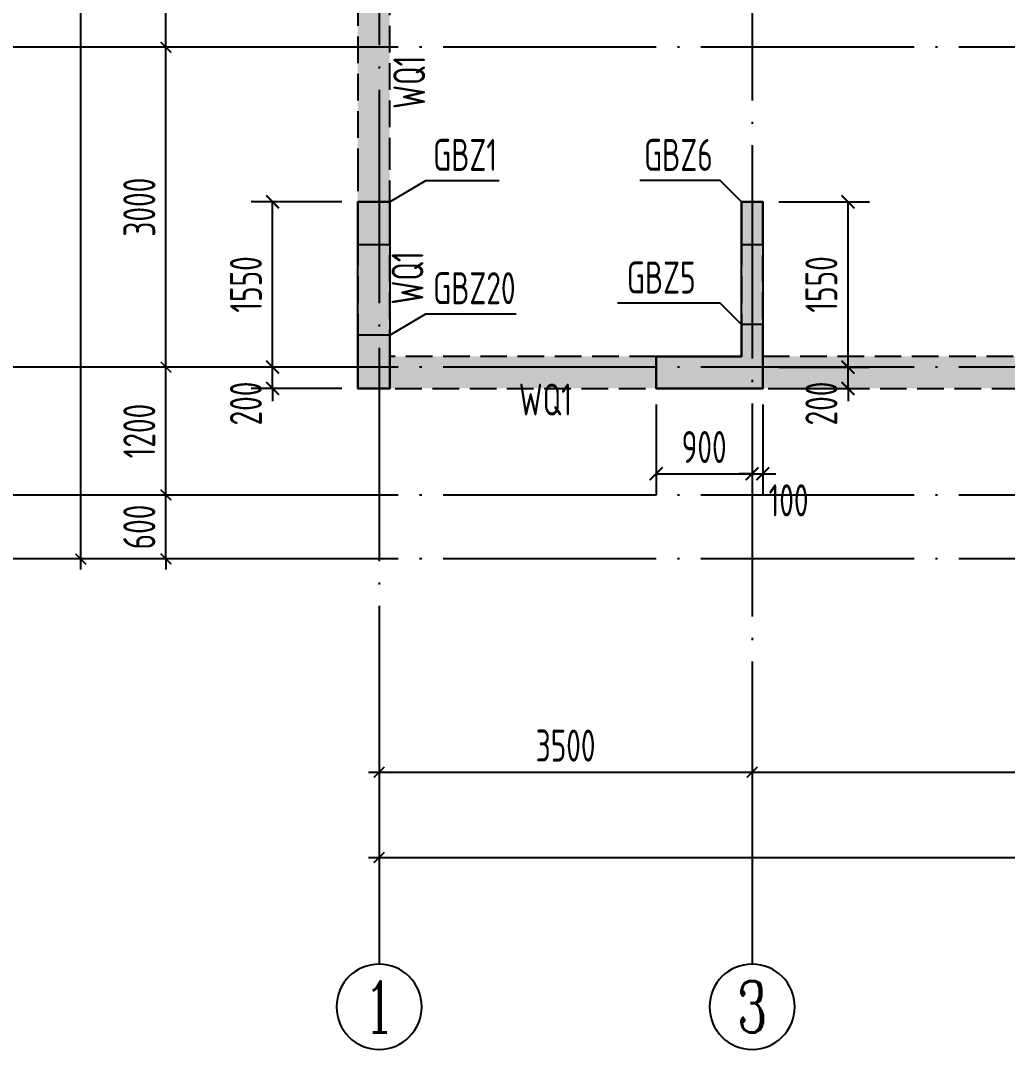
# Model space of a CAD drawing. Extents: x -668857 to 143095, y -247466 to 228182.
# Drawn here: x -331240 to -321980, y 196738 to 206388 of the extents above; entities that cross this region are included whole.
import ezdxf
from ezdxf.enums import TextEntityAlignment as Align

# ---------------------------------------------------------------- set-up
doc = ezdxf.new("R2010")
doc.units = 0
doc.header["$LTSCALE"] = 1000
doc.linetypes.add('DASH', pattern=[0.35, 0.25, -0.1])
doc.linetypes.add('DOTE', pattern=[2.42, 2, -0.2, 0.02, -0.2])
doc.layers.get('0').update_dxf_attribs({"linetype": 'CONTINUOUS'})
doc.layers.get('DEFPOINTS').update_dxf_attribs({"linetype": 'CONTINUOUS'})
for name, color, linetype in [('A-AXIS', 1, 'CONTINUOUS'), ('A-DOTE', 10, 'DOTE'), ('AXIS_NUM', 7, 'CONTINUOUS'), ('COLU_DE_TEXT', 7, 'CONTINUOUS'), ('LABEL', 1, 'CONTINUOUS'), ('S-Q墙填充', 252, 'CONTINUOUS'), ('S-Q墙实线', 6, 'CONTINUOUS'), ('S-Q墙标注', 3, 'CONTINUOUS'), ('S-Q墙虚线', 6, 'DASH'), ('S-X详图填充', 252, 'CONTINUOUS'), ('S-X详图实线', 4, 'CONTINUOUS'), ('S-Y一般标注', 3, 'CONTINUOUS')]:
    doc.layers.add(name, color=color, linetype=linetype)
doc.styles.add('TSSD_Axis', font='complex.shx', dxfattribs={"width": 0.7, "bigfont": 'hztxt.shx'})
doc.styles.add('TSSD_DIMENSION', font='Tssdeng.shx', dxfattribs={"width": 0.7, "bigfont": 'tssdchn.shx'})
doc.styles.add('TSSD_REIN', font='tssdeng.shx', dxfattribs={"width": 0.7, "height": 300, "bigfont": 'tssdchn.shx'})
doc.styles.add('结构文字', font='zstxt.shx', dxfattribs={"width": 0.7, "bigfont": 'zshz.shx'})
doc.dimstyles.new('STRUCK', dxfattribs={"dimtxt": 400, "dimasz": 121, "dimexe": 200, "dimexo": 150, "dimgap": 115, "dimtad": 1, "dimdec": 0, "dimdsep": 46, "dimtxsty": '结构文字', "dimblk": 'ARCHTICK', "dimcen": 400, "dimclrd": 3, "dimclre": 3, "dimclrt": 7, "dimadec": 0, "dimazin": 0, "dimtfac": 1, "dimtdec": 0, "dimtix": 1, "dimtmove": 2, "dimatfit": 3, "dimldrblk": '_DIMX', "dimfxl": 0, "dimtolj": 1, "dimtzin": 0, "dimarcsym": 0})
doc.dimstyles.new('TSSD_100_100', dxfattribs={"dimtxt": 300, "dimasz": 100, "dimexe": 100, "dimexo": 250, "dimgap": 100, "dimtad": 1, "dimdec": 0, "dimzin": 0, "dimdsep": 46, "dimtxsty": 'TSSD_DIMENSION', "dimblk": 'ARCHTICK', "dimcen": 0, "dimdle": 100, "dimclrt": 7, "dimadec": 0, "dimazin": 0, "dimtfac": 1, "dimtdec": 0, "dimtix": 1, "dimtmove": 2, "dimatfit": 3, "dimldrblk": 'ARCHTICK', "dimfxl": 0, "dimtolj": 1, "dimtzin": 0, "dimarcsym": 0})

# ---------------------------------------------------------------- blocks, each defined once
blk = doc.blocks.new('_ArchTick')
at = {"color": 0, "linetype": 'ByBlock', "const_width": 0.15}
blk.add_lwpolyline([(-0.5, -0.5), (0.5, 0.5)], dxfattribs=at)
blk = doc.blocks.new('*D240')
at = {"layer": 'DEFPOINTS', "color": 0}
for p in [(2600, 5200), (3600, 5200), (3600, 4600)]:
    blk.add_point(p, dxfattribs=at)
at = {"layer": 'S-Y一般标注', "color": 0, "lineweight": -2}
for p, q in [((2600, 5200), (2600, 5300)), ((3350, 5200), (2500, 5200)), ((2600, 4600), (2600, 5200)), ((3350, 4600), (2500, 4600)), ((2600, 4600), (2600, 4500))]:
    blk.add_line(p, q, dxfattribs=at)
at = {"layer": 'S-Y一般标注', "color": 0, "lineweight": -2, "xscale": 100, "yscale": 100, "zscale": 100}
for p, rotation in [((2600, 5200), 270), ((2600, 4600), 90)]:
    blk.add_blockref('_ArchTick', p, dxfattribs=dict(at, rotation=rotation))
at = {"layer": 'S-Y一般标注', "color": 7, "insert": (2350, 4900), "char_height": 300, "attachment_point": 5, "rotation": 90, "style": 'TSSD_DIMENSION'}
blk.add_mtext('\\A1;600', dxfattribs=at)
blk = doc.blocks.new('*D241')
at = {"layer": 'DEFPOINTS', "color": 0}
for p in [(2600, 10900), (3600, 10900), (3600, 9400)]:
    blk.add_point(p, dxfattribs=at)
at = {"layer": 'S-Y一般标注', "color": 0, "lineweight": -2}
for p, q in [((2600, 9300), (2600, 11000)), ((3350, 10900), (2500, 10900)), ((3350, 9400), (2500, 9400))]:
    blk.add_line(p, q, dxfattribs=at)
at = {"layer": 'S-Y一般标注', "color": 0, "lineweight": -2, "xscale": 100, "yscale": 100, "zscale": 100}
for p, rotation in [((2600, 10900), 90), ((2600, 9400), 270)]:
    blk.add_blockref('_ArchTick', p, dxfattribs=dict(at, rotation=rotation))
at = {"layer": 'S-Y一般标注', "color": 7, "insert": (2350, 10150), "char_height": 300, "attachment_point": 5, "rotation": 90, "style": 'TSSD_DIMENSION'}
blk.add_mtext('\\A1;1500', dxfattribs=at)
blk = doc.blocks.new('*D246')
at = {"layer": 'DEFPOINTS', "color": 0}
for p in [(1800, 20100), (3600, 20100), (3600, 4600)]:
    blk.add_point(p, dxfattribs=at)
at = {"layer": 'S-Y一般标注', "color": 0, "lineweight": -2}
for p, q in [((1800, 4500), (1800, 20200)), ((3350, 20100), (1700, 20100)), ((3350, 4600), (1700, 4600))]:
    blk.add_line(p, q, dxfattribs=at)
at = {"layer": 'S-Y一般标注', "color": 0, "lineweight": -2, "xscale": 100, "yscale": 100, "zscale": 100}
for p, rotation in [((1800, 20100), 90), ((1800, 4600), 270)]:
    blk.add_blockref('_ArchTick', p, dxfattribs=dict(at, rotation=rotation))
at = {"layer": 'S-Y一般标注', "color": 7, "insert": (1550, 12350), "char_height": 300, "attachment_point": 5, "rotation": 90, "style": 'TSSD_DIMENSION'}
blk.add_mtext('\\A1;15500', dxfattribs=at)
blk = doc.blocks.new('*D250')
at = {"layer": 'DEFPOINTS', "color": 0}
for p in [(2600, 6400), (3600, 6400), (3600, 5200)]:
    blk.add_point(p, dxfattribs=at)
at = {"layer": 'S-Y一般标注', "color": 0, "lineweight": -2}
for p, q in [((2600, 5100), (2600, 6500)), ((3350, 6400), (2500, 6400)), ((3350, 5200), (2500, 5200))]:
    blk.add_line(p, q, dxfattribs=at)
at = {"layer": 'S-Y一般标注', "color": 0, "lineweight": -2, "xscale": 100, "yscale": 100, "zscale": 100}
for p, rotation in [((2600, 6400), 90), ((2600, 5200), 270)]:
    blk.add_blockref('_ArchTick', p, dxfattribs=dict(at, rotation=rotation))
at = {"layer": 'S-Y一般标注', "color": 7, "insert": (2350, 5800), "char_height": 300, "attachment_point": 5, "rotation": 90, "style": 'TSSD_DIMENSION'}
blk.add_mtext('\\A1;1200', dxfattribs=at)
blk = doc.blocks.new('*D251')
at = {"layer": 'DEFPOINTS', "color": 0}
for p in [(2600, 9400), (3600, 9400), (3600, 6400)]:
    blk.add_point(p, dxfattribs=at)
at = {"layer": 'S-Y一般标注', "color": 0, "lineweight": -2}
for p, q in [((2600, 6300), (2600, 9500)), ((3350, 9400), (2500, 9400)), ((3350, 6400), (2500, 6400))]:
    blk.add_line(p, q, dxfattribs=at)
at = {"layer": 'S-Y一般标注', "color": 0, "lineweight": -2, "xscale": 100, "yscale": 100, "zscale": 100}
for p, rotation in [((2600, 9400), 90), ((2600, 6400), 270)]:
    blk.add_blockref('_ArchTick', p, dxfattribs=dict(at, rotation=rotation))
at = {"layer": 'S-Y一般标注', "color": 7, "insert": (2350, 7900), "char_height": 300, "attachment_point": 5, "rotation": 90, "style": 'TSSD_DIMENSION'}
blk.add_mtext('\\A1;3000', dxfattribs=at)
blk = doc.blocks.new('ts_axno')
at = {"color": 0, "linetype": 'ByBlock', "lineweight": -2}
blk.add_circle((0, 0), 0.5, dxfattribs=at)
at = {"color": 0, "linetype": 'ByBlock', "lineweight": -2, "style": 'TSSD_Axis', "width": 0.7}
blk.add_attdef('A', text='', height=0.6, dxfattribs=at).set_placement((0, 0), align=Align.MIDDLE_CENTER)
blk = doc.blocks.new('*D256')
at = {"layer": 'DEFPOINTS', "color": 0}
for p in [(8100, 3600), (13900, 3600), (13900, 2600)]:
    blk.add_point(p, dxfattribs=at)
at = {"layer": 'S-Y一般标注', "color": 0, "lineweight": -2}
for p, q in [((8100, 3350), (8100, 2500)), ((13900, 3350), (13900, 2500)), ((8000, 2600), (14000, 2600))]:
    blk.add_line(p, q, dxfattribs=at)
at = {"layer": 'S-Y一般标注', "color": 0, "lineweight": -2, "xscale": 100, "yscale": 100, "zscale": 100, "rotation": 180}
blk.add_blockref('_ArchTick', (8100, 2600), dxfattribs=at)
at = {"layer": 'S-Y一般标注', "color": 0, "lineweight": -2, "xscale": 100, "yscale": 100, "zscale": 100}
blk.add_blockref('_ArchTick', (13900, 2600), dxfattribs=at)
at = {"layer": 'S-Y一般标注', "color": 7, "insert": (11000, 2850), "char_height": 300, "attachment_point": 5, "style": 'TSSD_DIMENSION'}
blk.add_mtext('\\A1;5800', dxfattribs=at)
blk = doc.blocks.new('*D264')
at = {"layer": 'DEFPOINTS', "color": 0}
for p in [(4600, 3600), (54600, 3600), (54600, 1800)]:
    blk.add_point(p, dxfattribs=at)
at = {"layer": 'S-Y一般标注', "color": 0, "lineweight": -2}
for p, q in [((4600, 3350), (4600, 1700)), ((54600, 3350), (54600, 1700)), ((4500, 1800), (54700, 1800))]:
    blk.add_line(p, q, dxfattribs=at)
at = {"layer": 'S-Y一般标注', "color": 0, "lineweight": -2, "xscale": 100, "yscale": 100, "zscale": 100, "rotation": 180}
blk.add_blockref('_ArchTick', (4600, 1800), dxfattribs=at)
at = {"layer": 'S-Y一般标注', "color": 0, "lineweight": -2, "xscale": 100, "yscale": 100, "zscale": 100}
blk.add_blockref('_ArchTick', (54600, 1800), dxfattribs=at)
at = {"layer": 'S-Y一般标注', "color": 7, "insert": (29600, 2050), "char_height": 300, "attachment_point": 5, "style": 'TSSD_DIMENSION'}
blk.add_mtext('\\A1;50000', dxfattribs=at)
blk = doc.blocks.new('*D266')
at = {"layer": 'DEFPOINTS', "color": 0}
for p in [(4600, 3600), (8100, 3600), (8100, 2600)]:
    blk.add_point(p, dxfattribs=at)
at = {"layer": 'S-Y一般标注', "color": 0, "lineweight": -2}
for p, q in [((4600, 3350), (4600, 2500)), ((8100, 3350), (8100, 2500)), ((4500, 2600), (8200, 2600))]:
    blk.add_line(p, q, dxfattribs=at)
at = {"layer": 'S-Y一般标注', "color": 0, "lineweight": -2, "xscale": 100, "yscale": 100, "zscale": 100, "rotation": 180}
blk.add_blockref('_ArchTick', (4600, 2600), dxfattribs=at)
at = {"layer": 'S-Y一般标注', "color": 0, "lineweight": -2, "xscale": 100, "yscale": 100, "zscale": 100}
blk.add_blockref('_ArchTick', (8100, 2600), dxfattribs=at)
at = {"layer": 'S-Y一般标注', "color": 7, "insert": (6350, 2850), "char_height": 300, "attachment_point": 5, "style": 'TSSD_DIMENSION'}
blk.add_mtext('\\A1;3500', dxfattribs=at)
blk = doc.blocks.new('*D668')
at = {"layer": 'DEFPOINTS', "color": 0}
for p in [(-328876.1, 203138.2), (-328076.1, 203138.2), (-328076.1, 202938.2)]:
    blk.add_point(p, dxfattribs=at)
at = {"layer": 'S-Q墙标注', "color": 3, "lineweight": -2}
for p, q in [((-328876.1, 203138.2), (-328876.1, 203259.2)), ((-328226.1, 203138.2), (-329076.1, 203138.2)), ((-328876.1, 202938.2), (-328876.1, 203138.2)), ((-328226.1, 202938.2), (-329076.1, 202938.2)), ((-328876.1, 202938.2), (-328876.1, 202817.2))]:
    blk.add_line(p, q, dxfattribs=at)
at = {"layer": 'S-Q墙标注', "color": 3, "lineweight": -2, "xscale": 121, "yscale": 121, "zscale": 121}
for p, rotation in [((-328876.1, 203138.2), 270), ((-328876.1, 202938.2), 90)]:
    blk.add_blockref('_ArchTick', p, dxfattribs=dict(at, rotation=rotation))
at = {"layer": 'S-Q墙标注', "color": 7, "insert": (-329126.1, 202796.3), "char_height": 300, "attachment_point": 5, "rotation": 90, "style": 'TSSD_REIN'}
blk.add_mtext('\\A1;200', dxfattribs=at)
blk = doc.blocks.new('_DIMX')
blk.add_line((-150, 0), (150, 0))
at = {"const_width": 50}
blk.add_lwpolyline([(-70, -70), (70, 70)], dxfattribs=at)
blk = doc.blocks.new('*D669')
at = {"layer": 'DEFPOINTS', "color": 0}
for p in [(-328876.1, 204688.2), (-328076.1, 204688.2), (-328076.1, 203138.2)]:
    blk.add_point(p, dxfattribs=at)
at = {"layer": 'S-Q墙标注', "color": 3, "lineweight": -2}
for p, q in [((-328226.1, 204688.2), (-329076.1, 204688.2)), ((-328876.1, 203138.2), (-328876.1, 204688.2)), ((-328226.1, 203138.2), (-329076.1, 203138.2))]:
    blk.add_line(p, q, dxfattribs=at)
at = {"layer": 'S-Q墙标注', "color": 3, "lineweight": -2, "xscale": 121, "yscale": 121, "zscale": 121}
for p, rotation in [((-328876.1, 204688.2), 90), ((-328876.1, 203138.2), 270)]:
    blk.add_blockref('_ArchTick', p, dxfattribs=dict(at, rotation=rotation))
at = {"layer": 'S-Q墙标注', "color": 7, "insert": (-329126.1, 203913.2), "char_height": 300, "attachment_point": 5, "rotation": 90, "style": 'TSSD_REIN'}
blk.add_mtext('\\A1;1550', dxfattribs=at)
blk = doc.blocks.new('*D672')
at = {"layer": 'DEFPOINTS', "color": 0}
for p in [(-324276.1, 203138.2), (-323476.1, 203138.2), (-324276.1, 202938.2)]:
    blk.add_point(p, dxfattribs=at)
at = {"layer": 'S-Q墙标注', "color": 3, "lineweight": -2}
for p, q in [((-323476.1, 203138.2), (-323476.1, 203259.2)), ((-324126.1, 203138.2), (-323276.1, 203138.2)), ((-323476.1, 202938.2), (-323476.1, 203138.2)), ((-324126.1, 202938.2), (-323276.1, 202938.2)), ((-323476.1, 202938.2), (-323476.1, 202817.2))]:
    blk.add_line(p, q, dxfattribs=at)
at = {"layer": 'S-Q墙标注', "color": 3, "lineweight": -2, "xscale": 121, "yscale": 121, "zscale": 121}
for p, rotation in [((-323476.1, 203138.2), 270), ((-323476.1, 202938.2), 90)]:
    blk.add_blockref('_ArchTick', p, dxfattribs=dict(at, rotation=rotation))
at = {"layer": 'S-Q墙标注', "color": 7, "insert": (-323726.1, 202796.3), "char_height": 300, "attachment_point": 5, "rotation": 90, "style": 'TSSD_REIN'}
blk.add_mtext('\\A1;200', dxfattribs=at)
blk = doc.blocks.new('*D673')
at = {"layer": 'DEFPOINTS', "color": 0}
for p in [(-324276.1, 204688.2), (-323476.1, 204688.2), (-324276.1, 203138.2)]:
    blk.add_point(p, dxfattribs=at)
at = {"layer": 'S-Q墙标注', "color": 3, "lineweight": -2}
for p, q in [((-324126.1, 204688.2), (-323276.1, 204688.2)), ((-323476.1, 203138.2), (-323476.1, 204688.2)), ((-324126.1, 203138.2), (-323276.1, 203138.2))]:
    blk.add_line(p, q, dxfattribs=at)
at = {"layer": 'S-Q墙标注', "color": 3, "lineweight": -2, "xscale": 121, "yscale": 121, "zscale": 121}
for p, rotation in [((-323476.1, 204688.2), 90), ((-323476.1, 203138.2), 270)]:
    blk.add_blockref('_ArchTick', p, dxfattribs=dict(at, rotation=rotation))
at = {"layer": 'S-Q墙标注', "color": 7, "insert": (-323726.1, 203913.2), "char_height": 300, "attachment_point": 5, "rotation": 90, "style": 'TSSD_REIN'}
blk.add_mtext('\\A1;1550', dxfattribs=at)
blk = doc.blocks.new('*D674')
at = {"layer": 'DEFPOINTS', "color": 0}
for p in [(-325276.1, 202938.2), (-324376.2, 202938.2), (-324376.2, 202138.2)]:
    blk.add_point(p, dxfattribs=at)
at = {"layer": 'S-Q墙标注', "color": 3, "lineweight": -2}
for p, q in [((-325276.1, 202788.2), (-325276.1, 201938.2)), ((-324376.2, 202788.2), (-324376.2, 201938.2)), ((-325276.1, 202138.2), (-324376.2, 202138.2))]:
    blk.add_line(p, q, dxfattribs=at)
at = {"layer": 'S-Q墙标注', "color": 3, "lineweight": -2, "xscale": 121, "yscale": 121, "zscale": 121, "rotation": 180}
blk.add_blockref('_ArchTick', (-325276.1, 202138.2), dxfattribs=at)
at = {"layer": 'S-Q墙标注', "color": 3, "lineweight": -2, "xscale": 121, "yscale": 121, "zscale": 121}
blk.add_blockref('_ArchTick', (-324376.2, 202138.2), dxfattribs=at)
at = {"layer": 'S-Q墙标注', "color": 7, "insert": (-324826.1, 202388.2), "char_height": 300, "attachment_point": 5, "style": 'TSSD_REIN'}
blk.add_mtext('\\A1;900', dxfattribs=at)
blk = doc.blocks.new('*D675')
at = {"layer": 'DEFPOINTS', "color": 0}
for p in [(-324376.2, 202938.2), (-324276.1, 202938.2), (-324276.1, 202138.2)]:
    blk.add_point(p, dxfattribs=at)
at = {"layer": 'S-Q墙标注', "color": 3, "lineweight": -2}
for p, q in [((-324376.2, 202788.2), (-324376.2, 201938.2)), ((-324276.1, 202788.2), (-324276.1, 201938.2)), ((-324376.2, 202138.2), (-324497.2, 202138.2)), ((-324376.2, 202138.2), (-324276.1, 202138.2)), ((-324276.1, 202138.2), (-324155.1, 202138.2))]:
    blk.add_line(p, q, dxfattribs=at)
at = {"layer": 'S-Q墙标注', "color": 3, "lineweight": -2, "xscale": 121, "yscale": 121, "zscale": 121}
blk.add_blockref('_ArchTick', (-324376.2, 202138.2), dxfattribs=at)
at = {"layer": 'S-Q墙标注', "color": 3, "lineweight": -2, "xscale": 121, "yscale": 121, "zscale": 121, "rotation": 180}
blk.add_blockref('_ArchTick', (-324276.1, 202138.2), dxfattribs=at)
at = {"layer": 'S-Q墙标注', "color": 7, "insert": (-324034.2, 201888.2), "char_height": 300, "attachment_point": 5, "style": 'TSSD_REIN'}
blk.add_mtext('\\A1;100', dxfattribs=at)
blk = doc.blocks.new('20210726.16350016')
at = {"layer": 'A-AXIS'}
for p, q in [((3600, 9400), (800, 9400)), ((3600, 6400), (800, 6400)), ((3600, 5200), (800, 5200)), ((3600, 4600), (800, 4600)), ((4600, 3600), (4600, 800)), ((8100, 3600), (8100, 800))]:
    blk.add_line(p, q, dxfattribs=at)
at = {"layer": 'A-DOTE'}
for p, q in [((4600, 21100), (4600, 3600)), ((8100, 10900), (8100, 3600)), ((55600, 9400), (3600, 9400)), ((55600, 6400), (3600, 6400)), ((55600, 5200), (3600, 5200)), ((55600, 4600), (3600, 4600))]:
    blk.add_line(p, q, dxfattribs=at)
at = {"layer": 'A-AXIS'}
ref = blk.add_blockref('ts_axno', (4600, 400), dxfattribs=dict(at, xscale=-800, yscale=800, zscale=800, rotation=180))
ref.add_attrib('1', '1', dxfattribs={"layer": 'AXIS_NUM', "height": 480, "style": 'TSSD_Axis', "width": 0.7}).set_placement((4600, 400), align=Align.MIDDLE_CENTER)
ref = blk.add_blockref('ts_axno', (8100, 400), dxfattribs=dict(at, xscale=-800, yscale=800, zscale=800, rotation=180))
ref.add_attrib('2', '3', dxfattribs={"layer": 'AXIS_NUM', "height": 480, "style": 'TSSD_Axis', "width": 0.7}).set_placement((8100, 400), align=Align.MIDDLE_CENTER)
at = {"layer": 'S-Y一般标注'}
for base, p1, p2, picture, middle in [((1800, 20100), (3600, 4600), (3600, 20100), '*D246', (1550, 12350)), ((2600, 10900), (3600, 9400), (3600, 10900), '*D241', (2350, 10150)), ((2600, 9400), (3600, 6400), (3600, 9400), '*D251', (2350, 7900)), ((2600, 6400), (3600, 5200), (3600, 6400), '*D250', (2350, 5800)), ((2600, 5200), (3600, 4600), (3600, 5200), '*D240', (2350, 4900))]:
    dim = blk.add_linear_dim(base=base, p1=p1, p2=p2, angle=90, dimstyle='TSSD_100_100', dxfattribs=at)
    dim.commit()
    dim.dimension.update_dxf_attribs({"geometry": picture, "text_midpoint": middle})
for base, p1, p2, picture, middle in [((54600, 1800), (4600, 3600), (54600, 3600), '*D264', (29600, 2050)), ((8100, 2600), (4600, 3600), (8100, 3600), '*D266', (6350, 2850)), ((13900, 2600), (8100, 3600), (13900, 3600), '*D256', (11000, 2850))]:
    dim = blk.add_linear_dim(base=base, p1=p1, p2=p2, dimstyle='TSSD_100_100', dxfattribs=at)
    dim.commit()
    dim.dimension.update_dxf_attribs({"geometry": picture, "text_midpoint": middle})

msp = doc.modelspace()

# ---------------------------------------------------------------- hatches: boundary and pattern name
at = {"layer": 'S-Q墙填充', "ltscale": 0.5}
h = msp.add_hatch(dxfattribs=at)
h.set_pattern_fill('ARMORED', color=252, scale=30, style=0)
h.set_pattern_definition([(50, (-376939.88, 173170.09), (215.17805, -18.82564), [22.5, -247.5]), (355, (-376939.88, 173170.09), (-41.6254, 225.65764), [18, -198]), (100.4514, (-376921.95, 173168.52), (173.5528, 206.83186), [19.12206, -210.34263]), (46.1842, (-376939.88, 173230.09), (320.1723, -49.6557), [33.75, -371.25]), (96.6356, (-376913.2, 173225.95), (280.3988, 292.2354), [28.6831, -315.5139]), (351.1842, (-376939.88, 173230.1), (280.3986, 292.2356), [27, -297]), (21, (-376909.88, 173215.09), (179.07212, -120.78567), [22.5, -247.5]), (326, (-376909.88, 173215.09), (72.9946, 217.545), [18, -198]), (71.4514, (-376894.95, 173205.02), (252.0668, 96.75915), [19.12206, -210.34263]), (37.5, (-376939.88, 173170.085), (3.647957, 99.868156), [0, -195.6, 0, -201, 0, -198.75]), (7.5, (-376939.88, 173170.09), (78.92086, 118.32351), [0, -114.6, 0, -191.1, 0, -75.75]), (327.5, (-377006.78, 173170.085), (160.14673, -6.76646), [0, -75, 0, -234, 0, -310.5]), (317.5, (-377036.78, 173170.09), (174.95585, 30.0315), [0, -97.5, 0, -155.4, 0, -220.5]), (45, (-376939.88, 173170.09), (-106.06602, 106.06602), [])])
h.paths.add_polyline_path([(-285876.04, 212438.23), (-286525.96, 212438.23), (-288176.02, 212438.23), (-288776.24, 212438.23), (-288776.38, 212688.23), (-291975.97, 212688.23), (-291976.06, 212438.23), (-292575.99, 212438.23), (-294176.22, 212438.23), (-294876.13, 212438.23), (-294876.13, 211438.23), (-294876.13, 210638.23), (-307576.14, 210638.23), (-308026.14, 210638.23), (-308926.22, 210638.23), (-309376.13, 210638.23), (-310876.13, 210638.23), (-310876.13, 211438.23), (-310876.13, 212438.23), (-311526.05, 212438.23), (-313176.52, 212438.23), (-313776.13, 212438.23), (-313776.13, 212688.23), (-316976.13, 212688.23), (-316976.13, 212438.23), (-317576.26, 212438.23), (-319176.22, 212438.23), (-319876.13, 212438.23), (-319876.13, 211438.23), (-319876.13, 210638.23), (-328076.13, 210638.23), (-328076.13, 207638.23), (-328076.12, 205038.23), (-328076.12, 202938.23), (-325276.12, 202938.23), (-318776.08, 202938.23), (-318776.13, 201738.22), (-317726.13, 201738.22), (-315376.12, 201738.22), (-312826.13, 201738.22), (-311976.13, 201738.22), (-311976.18, 202938.11), (-306376.14, 202938.23), (-305476.14, 202938.23), (-302876.14, 202938.23), (-300276.12, 202938.23), (-299376.12, 202938.23), (-293776.12, 202938.23), (-293776.12, 201738.22), (-292726.13, 201738.22), (-290376.14, 201738.22), (-288026.13, 201738.22), (-286976.14, 201738.22), (-286976.14, 202938.23), (-281376.14, 202938.23), (-280476.14, 202938.23), (-277676.14, 202938.23), (-277676.14, 210638.23), (-279276.23, 210638.23), (-279676.14, 210638.23), (-282576.13, 210638.23), (-283026.13, 210638.23), (-283926.22, 210638.23), (-284376.14, 210638.23), (-285876.04, 210638.23), (-285876.04, 211438.23)])
h.paths.add_polyline_path([(-327776.13, 207538.23), (-327076.13, 207538.23), (-327076.13, 207738.23), (-327776.13, 207738.23), (-327776.13, 210338.23), (-327376.13, 210338.23), (-326476.04, 210338.23), (-326176.12, 210338.23), (-326176.11, 209688.23), (-325976.11, 209688.23), (-325976.12, 210338.23), (-323276.12, 210338.23), (-323276.12, 207538.23), (-323076.12, 207538.23), (-323076.12, 210338.23), (-322726.12, 210338.23), (-321826.04, 210338.23), (-321476.12, 210338.23), (-321476.12, 209538.23), (-321276.12, 209538.23), (-321276.12, 210338.23), (-319576.13, 210338.23), (-319576.13, 211438.23), (-319576.13, 212138.23), (-319176.22, 212138.23), (-317576.26, 212138.23), (-316876.13, 212138.23), (-316876.13, 210938.23), (-316676.13, 210938.23), (-316676.13, 212238.23), (-316676.13, 212388.23), (-314076.13, 212388.23), (-314076.13, 212238.23), (-314076.13, 210938.23), (-313876.13, 210938.23), (-313876.13, 212138.23), (-313176.52, 212138.23), (-311526.05, 212138.23), (-311176.13, 212138.23), (-311176.13, 211438.23), (-311176.13, 210338.23), (-309476.13, 210338.23), (-309476.13, 209538.23), (-309276.13, 209538.23), (-309276.13, 210338.23), (-308926.22, 210338.23), (-308026.14, 210338.23), (-307676.14, 210338.23), (-307676.14, 207538.23), (-307476.14, 207538.23), (-307476.14, 210338.23), (-304776.14, 210338.23), (-304776.14, 207538.23), (-304576.14, 207538.23), (-304576.14, 210338.23), (-304276.23, 210338.23), (-303276.13, 210338.23), (-302976.14, 210338.23), (-302976.14, 210338.23), (-302776.14, 210338.23), (-302776.14, 210338.23), (-302476.13, 210338.23), (-301476.04, 210338.23), (-301176.12, 210338.23), (-301176.12, 207538.03), (-300976.12, 207538.03), (-300976.12, 210338.23), (-298276.13, 210338.23), (-298276.13, 207538.23), (-298076.13, 207538.23), (-298076.13, 210338.23), (-297726.13, 210338.23), (-296826.04, 210338.23), (-296476.13, 210338.23), (-296476.13, 209538.23), (-296276.13, 209538.23), (-296276.13, 210338.23), (-294576.13, 210338.23), (-294576.13, 211438.23), (-294576.13, 212138.23), (-294176.22, 212138.23), (-292575.99, 212138.23), (-291876.13, 212138.23), (-291876.13, 210938.23), (-291676.13, 210938.23), (-291676.13, 212388.23), (-289076.13, 212388.23), (-289076.13, 210938.23), (-288876.13, 210938.23), (-288876.13, 212138.23), (-288176.02, 212138.23), (-286525.96, 212138.23), (-286176.04, 212138.23), (-286176.04, 211438.23), (-286176.04, 210338.23), (-284476.14, 210338.23), (-284476.14, 209538.23), (-284276.14, 209538.23), (-284276.14, 210338.23), (-283926.22, 210338.23), (-283026.13, 210338.23), (-282676.13, 210338.23), (-282676.13, 207538.23), (-282476.13, 207538.23), (-282476.13, 210338.23), (-279776.14, 210338.23), (-279776.14, 209688.25), (-279576.14, 209688.25), (-279576.14, 210338.23), (-279276.23, 210338.23), (-278376.13, 210338.23), (-277976.13, 210338.23), (-277976.13, 207738.23), (-278676.13, 207738.23), (-278676.13, 207538.23), (-277976.13, 207538.23), (-277976.14, 205038.23), (-277976.14, 203238.23), (-280476.14, 203238.23), (-281276.14, 203238.23), (-281276.14, 204688.23), (-281476.14, 204688.23), (-281476.14, 203238.23), (-286976.14, 203238.23), (-286976.14, 203488.22), (-287276.14, 203488.22), (-287276.14, 203138.23), (-287276.14, 202038.22), (-288026.13, 202038.22), (-290376.14, 202038.22), (-292726.13, 202038.22), (-293476.12, 202038.22), (-293476.12, 203138.23), (-293476.12, 203488.22), (-293776.12, 203488.22), (-293776.12, 203238.23), (-299276.12, 203238.23), (-299276.12, 204688.23), (-299476.12, 204688.23), (-299476.12, 203238.23), (-300276.12, 203238.23), (-302876.14, 203238.23), (-305476.14, 203238.23), (-306276.14, 203238.23), (-306276.14, 204688.23), (-306476.14, 204688.23), (-306476.14, 203238.22), (-311976.14, 203238.1), (-311976.1, 203488.2), (-312276.14, 203488.23), (-312276.19, 203138.11), (-312276.15, 202038.22), (-312826.13, 202038.23), (-315376.12, 202038.22), (-317726.13, 202038.22), (-318476.12, 202038.22), (-318476.07, 203138.11), (-318476.12, 203488.23), (-318776.12, 203488.2), (-318776.09, 203238.1), (-324276.12, 203238.22), (-324276.12, 204688.23), (-324476.12, 204688.23), (-324476.12, 203238.23), (-325276.12, 203238.23), (-327776.12, 203238.23), (-327776.12, 205038.23)], flags=16)
at = {"layer": 'S-X详图填充'}
h = msp.add_hatch(color=256, dxfattribs=at)
h.dxf.hatch_style = 1
h.paths.add_polyline_path([(-328076.11, 204288.25), (-327776.11, 204288.25), (-327776.11, 204688.25), (-328076.11, 204688.25)])
h = msp.add_hatch(color=256, dxfattribs=at)
h.dxf.hatch_style = 1
h.paths.add_polyline_path([(-324476.14, 204288.25), (-324276.14, 204288.25), (-324276.14, 204688.25), (-324476.14, 204688.25)])
h = msp.add_hatch(color=256, dxfattribs=at)
h.dxf.hatch_style = 1
h.paths.add_polyline_path([(-324276.14, 203538.25), (-324476.14, 203538.25), (-324476.11, 203238.23), (-325276.12, 203238.23), (-325276.12, 202938.22), (-324276.11, 202938.22)])
h = msp.add_hatch(color=256, dxfattribs=at)
h.dxf.hatch_style = 1
h.paths.add_polyline_path([(-328076.11, 203438.25), (-328076.11, 202938.23), (-327776.11, 202938.23), (-327776.11, 203438.25)])

# ---------------------------------------------------------------- linework, layer by layer
at = {"layer": 'LABEL'}
for points in [[(-327776.12, 204688.25), (-327437.04, 204888.25), (-326749.69, 204888.25)], [(-324476.12, 204688.25), (-324676.12, 204888.25), (-325429.74, 204888.25)], [(-324476.12, 203538.25), (-324676.12, 203738.25), (-325639.74, 203738.25)], [(-327776.11, 203438.25), (-327437.03, 203638.25), (-326590.43, 203638.25)]]:
    msp.add_lwpolyline(points, dxfattribs=at)
at = {"layer": 'S-Q墙实线', "ltscale": 0.5}
for points in [[(-328076.11, 202938.23), (-328076.11, 204688.23), (-327776.11, 204688.23), (-327776.11, 202938.23), (-328076.11, 202938.23)], [(-324276.13, 204688.23), (-324276.13, 202938.22), (-325276.14, 202938.22), (-325276.14, 203238.23), (-324476.13, 203238.23), (-324476.13, 204688.23), (-324276.13, 204688.23)]]:
    msp.add_lwpolyline(points, dxfattribs=at)
at = {"layer": 'S-Q墙虚线', "color": 6}
for points in [[(-319876.13, 210638.23), (-328076.13, 210638.23), (-328076.13, 207638.23), (-328076.12, 205038.23), (-328076.12, 202938.23), (-325276.12, 202938.23), (-318776.08, 202938.23)], [(-318776.09, 203238.1), (-324276.12, 203238.22), (-324276.12, 204688.23), (-324476.12, 204688.23), (-324476.12, 203238.23), (-325276.12, 203238.23), (-327776.12, 203238.23), (-327776.12, 205038.23), (-327776.13, 207538.23), (-327076.13, 207538.23), (-327076.13, 207738.23), (-327776.13, 207738.23), (-327776.13, 210338.23), (-327376.13, 210338.23), (-326476.04, 210338.23)]]:
    msp.add_lwpolyline(points, dxfattribs=at)
at = {"layer": 'S-X详图实线'}
for points in [[(-328076.11, 204288.25), (-327776.11, 204288.25), (-327776.11, 204688.25), (-328076.11, 204688.25), (-328076.11, 204288.25)], [(-324476.14, 204288.25), (-324276.14, 204288.25), (-324276.14, 204688.25), (-324476.14, 204688.25), (-324476.14, 204288.25)], [(-324276.14, 203538.25), (-324476.14, 203538.25), (-324476.11, 203238.23), (-325276.12, 203238.23), (-325276.12, 202938.22), (-324276.11, 202938.22), (-324276.14, 203538.25)], [(-327776.11, 203438.25), (-328076.11, 203438.25), (-328076.11, 202938.23), (-327776.11, 202938.23), (-327776.11, 203438.25)]]:
    msp.add_lwpolyline(points, close=True, dxfattribs=at)

# ---------------------------------------------------------------- block references
at = {"layer": 'A-DOTE'}
msp.add_blockref('20210726.16350016', (-332476.13, 196738.18), dxfattribs=at)

# ---------------------------------------------------------------- texts
at = {"layer": 'COLU_DE_TEXT', "style": 'TSSD_REIN', "width": 0.7}
for s, p in [('GBZ1', (-327368.98, 204888.25)), ('GBZ6', (-325389.97, 204888.25)), ('GBZ5', (-325551.5, 203738.25)), ('GBZ20', (-327368.97, 203638.25))]:
    msp.add_text(s, height=300, dxfattribs=at).set_placement(p, align=Align.BOTTOM_LEFT)
at = {"layer": 'S-Q墙标注', "style": 'TSSD_REIN', "width": 0.7}
for p in [(-327353.83, 205810.01), (-327369.81, 203974.29)]:
    msp.add_text('WQ1', height=300, rotation=89.999998, dxfattribs=at).set_placement(p, align=Align.BOTTOM_CENTER)
msp.add_text('WQ1', height=300, dxfattribs=at).set_placement((-326315.84, 202593.92), align=Align.BOTTOM_CENTER)

# ---------------------------------------------------------------- dimensions: what is measured, and where the dimension line sits
at = {"layer": 'S-Q墙标注'}
for base, p1, p2, picture, middle in [((-328876.11, 204688.19), (-328076.11, 203138.22), (-328076.11, 204688.19), '*D669', (-329126.11, 203913.2)), ((-323476.12, 204688.22), (-324276.12, 203138.22), (-324276.12, 204688.22), '*D673', (-323726.12, 203913.22))]:
    dim = msp.add_linear_dim(base=base, p1=p1, p2=p2, angle=90, dimstyle='STRUCK', override={"dimtxt": 300, "dimgap": 100, "dimtxsty": 'TSSD_REIN'}, dxfattribs=at)
    dim.commit()
    dim.dimension.update_dxf_attribs({"geometry": picture, "text_midpoint": middle})
for base, p1, p2, picture, middle in [((-328876.11, 203138.22), (-328076.11, 202938.23), (-328076.11, 203138.22), '*D668', (-329126.11, 202796.3)), ((-323476.12, 203138.22), (-324276.12, 202938.23), (-324276.12, 203138.22), '*D672', (-323726.12, 202796.3))]:
    dim = msp.add_linear_dim(base=base, p1=p1, p2=p2, angle=90, dimstyle='STRUCK', override={"dimtxt": 300, "dimgap": 100, "dimtxsty": 'TSSD_REIN'}, dxfattribs=at)
    dim.commit()
    dim.dimension.update_dxf_attribs({"geometry": picture, "text_midpoint": middle, "dimtype": 160})
dim = msp.add_linear_dim(base=(-324376.15, 202138.22), p1=(-325276.14, 202938.22), p2=(-324376.15, 202938.22), dimstyle='STRUCK', override={"dimtxt": 300, "dimgap": 100, "dimtxsty": 'TSSD_REIN'}, dxfattribs=at)
dim.commit()
dim.dimension.update_dxf_attribs({"geometry": '*D674', "text_midpoint": (-324826.15, 202388.22)})
dim = msp.add_linear_dim(base=(-324276.14, 202138.22), p1=(-324376.15, 202938.22), p2=(-324276.14, 202938.22), dimstyle='STRUCK', override={"dimtxt": 300, "dimgap": 100, "dimtxsty": 'TSSD_REIN'}, dxfattribs=at)
dim.commit()
dim.dimension.update_dxf_attribs({"geometry": '*D675', "text_midpoint": (-324034.22, 201888.22), "dimtype": 160})

doc.saveas('drawing.dxf')
